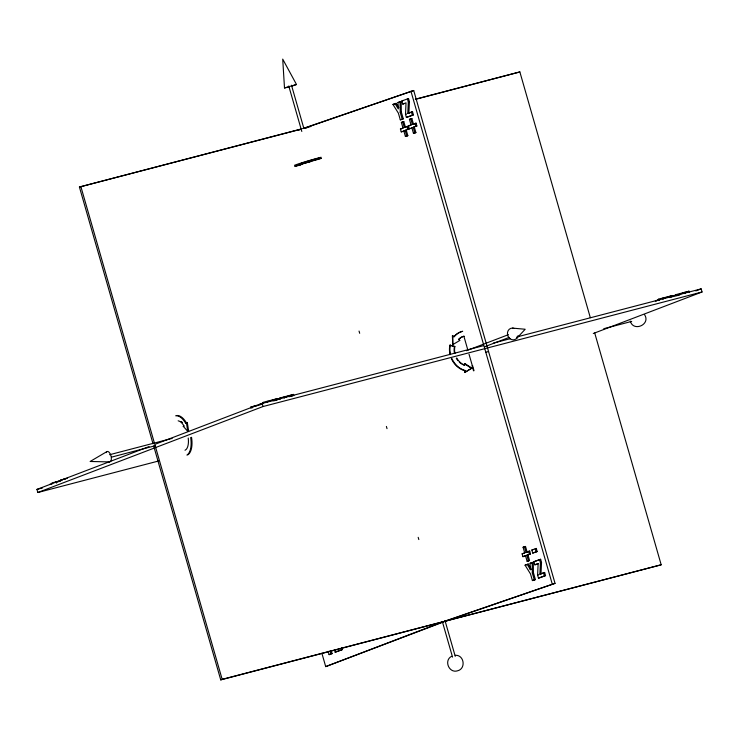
<?xml version="1.0" encoding="UTF-8"?>
<svg xmlns="http://www.w3.org/2000/svg" width="739" height="739" viewBox="0 0 739 739"><rect width="100%" height="100%" fill="white"/><g stroke="black" fill="none" stroke-linecap="round" stroke-linejoin="round"><path stroke-width="1.11" d="M407.789 113.418L412.528 111.737L413.424 114.868L406.385 117.427L405.508 114.351L406.025 102.832L402.764 104.079L401.859 100.957L408.519 98.546L409.415 101.668L408.889 113.132L407.789 113.418L408.325 101.954L407.42 98.832L408.519 98.546M539.904 574.157L544.643 572.476L545.539 575.607L538.5 578.166L537.613 575.09L538.14 563.571L534.87 564.818L533.974 561.695L540.634 559.284L541.53 562.416L540.994 573.87L539.904 574.157L540.431 562.702L539.535 559.571M175.642 415.798A20.526 9.598 75.4 0 1 185.471 422.902L185.757 423.456L187.29 422.468L188.639 431.096L187.761 431.327L183.272 426.338L183.863 425.655L182.265 423.493A15.353 7.178 75.4 0 0 178.154 420.824M185.757 423.456L187.29 422.468M516.764 338.277L525.189 329.252L512.524 328.107M284.497 87.959L296.487 84.495L282.714 59.111L284.497 87.959L289.226 86.879M296.487 84.495L292.33 85.983M458.919 339.016L460.415 337.769A15.353 13.551 69.1 0 1 463.667 336.374M630.302 321.086C633.221 332.236 650.883 324.633 644.657 314.814M451.594 656.324C443.548 660.352 449.063 673.672 457.617 670.79C466.207 668.73 464.212 654.615 455.215 655.299M185.009 450.263L186.32 449.312A15.353 7.178 75.4 0 0 188.233 438.033M462.697 331.229A20.526 18.124 69.1 0 0 454.67 336.162L454.328 336.679L452.388 335.885L452.785 344.642L459.954 340.346L458.614 339.478L460.868 337.594A15.353 13.551 69.1 0 1 464.12 336.199M464.702 372.419L465.071 370.424L464.619 370.59L464.702 372.419L471.861 368.124L464.757 363.486L464.378 365.306L464.757 363.486M465.154 372.253L471.861 368.124M107.109 451.483L90.14 461.478L109.418 461.903M294.584 166.358L294.806 166.266A20.526 0.933 -16 0 1 321.373 158.238L319.858 158.82M153.056 443.843L79.415 187.032L301.401 128.937M297.882 130.415L301.096 129.186L79.415 187.032M401.397 119.552L400.298 119.838L398.395 113.196L392.963 104.448L396.206 103.34L398.829 107.755M395.106 103.626L398.256 108.929L397.988 102.527L401.166 101.446L401.314 111.986L403.282 118.84L400.298 119.838M396.206 103.34L392.963 104.448M401.166 101.446L397.988 102.527M408.889 113.132L412.528 111.737M590.322 317.678L519.859 71.932L416.149 99.165M406.385 117.427L413.424 114.868M402.995 128.041L401.388 122.443L402.718 121.935L403.817 121.649L405.415 127.247L404.325 127.533L402.718 121.935M410.385 128.475L409.286 128.762L408.473 125.926L411.05 124.937L409.443 119.339L411.872 118.545L413.471 124.143L412.38 124.429L410.773 118.831M403.817 121.649L401.388 122.443M411.872 118.545L409.443 119.339M412.38 124.429L416.048 123.164L416.87 125.999L413.193 127.274L414.801 132.872L413.471 133.38L411.863 127.782M402.33 131.579L401.231 131.865L400.418 129.02L403.235 128.078M404.325 127.533L407.993 126.267L408.815 129.103L405.138 130.378L406.736 135.967L405.415 136.475L403.808 130.886L404.907 130.6L401.231 131.865M411.29 124.983L408.473 125.926M413.471 124.143L416.048 123.164M409.286 128.762L412.103 127.819M405.138 130.378L406.238 130.092L407.836 135.68L405.415 136.475M413.193 127.274L414.293 126.988L415.891 132.586L413.471 133.38M251.14 408.334L250.789 407.097L257.107 405.295M158.488 461.025L37.837 492.507L36.95 489.403L149.066 446.596M263.841 402.69L154.793 444.407L222.162 679.344L220.739 679.889L153.675 445.986M255.842 406.09L261.412 404.325M37.837 492.507L263.029 406.533L702.05 291.979L701.163 288.875L516.838 336.966M450.069 354.665A20.526 18.124 69.1 0 1 449.866 345.233L454.864 346.545A15.353 13.551 69.1 0 0 454.965 353.408M452.785 344.642L452.841 335.709M449.866 345.233L454.864 346.545M466.448 350.702L508.441 334.665M484.451 346.831L509.217 337.372M695.796 290.926L701.163 288.875M593.288 333.501L702.05 291.979M525.743 555.728L522.926 556.67L522.113 553.834L524.69 552.846L523.083 547.248L525.512 546.463L527.119 552.051L526.02 552.338L524.413 546.749L525.512 546.463M526.02 552.338L529.697 551.072L530.51 553.908L526.833 555.183L528.44 560.781L527.11 561.289L525.503 555.691L522.926 556.67M531.849 550.01L536.283 548.449L537.161 551.516L532.727 553.077L531.849 550.01L532.948 549.724M524.93 552.892L522.113 553.834M527.119 552.051L529.697 551.072M526.833 555.183L530.51 553.908M532.727 553.077L537.161 551.516M527.932 554.897L529.54 560.495L527.11 561.289M531.47 569.381L530.371 569.667L530.103 563.266L533.281 562.185L533.429 572.725L535.396 579.579L532.413 580.577L530.51 573.935L525.078 565.187L528.32 564.079L530.944 568.494M540.634 559.284L533.974 561.695M528.32 564.079L525.078 565.187M538.417 563.598L534.87 564.818M334.582 650.163L335.173 652.204L342.212 649.655L341.621 647.567M328.134 651.299L329.086 654.625L332.07 653.618L331.229 650.68M342.212 649.655L335.173 652.204M540.994 573.87L544.643 572.476M532.413 580.577L535.396 579.579M538.5 578.166L545.539 575.607M321.89 653.294L325.705 666.606L442.421 622.044M594.71 332.956L661.183 564.79L220.739 679.889M299.341 163.975L299.628 164.963L301.42 164.326A15.353 0.693 -16 0 1 319.1 159.107M302.51 128.651L413.711 90.5L555.035 583.357L446.605 620.778L325.705 666.606M413.711 90.5L305.281 127.921L310.833 126.471M443.834 621.499L555.035 583.357M300.145 163.809L300.912 163.55L301.198 164.529L295.461 166.487M274.224 400.778L277.356 399.956L277.005 398.727L263.158 402.339L263.509 403.568M61.633 480.415L51.97 482.936M267.416 401.767L277.005 398.727M293.845 395.651L293.494 394.423L279.85 397.988L280.201 399.217M277.494 399.448L280.608 398.46M56.229 482.364L60.487 481.015M662.92 298.556L672.508 295.517L672.859 296.745M671.963 296.561L676.12 295.249M689.358 292.441L688.997 291.212L675.354 294.778L675.705 296.006L679.778 294.944L679.427 293.716M276.488 399.531L280.783 398.182L279.85 397.988M293.494 394.423L285.226 397.028L286.187 397.24M671.991 296.321L676.287 294.972L675.354 294.778M680.73 293.817L688.997 291.212M299.628 164.963L301.198 164.529M401.859 100.957L402.958 100.67M415.346 99.202L519.859 71.932M304.967 128.18L308.302 127.302M408.325 101.954L409.415 101.668M402.764 104.079L403.854 103.793M403.282 118.84L402.182 119.127L400.215 112.273L401.314 111.986M405.508 114.351L406.598 114.065M407.993 126.267L406.903 126.554L407.716 129.39L408.815 129.103M400.418 129.02L401.517 128.734M416.87 125.999L415.771 126.286L414.958 123.45M414.801 132.872L415.891 132.586M406.736 135.967L407.836 135.68M299.092 164.612L311.128 161.471M659.022 300.357L658.661 299.129L662.707 298.066L663.059 299.304M672.508 295.517L662.707 298.066M483.324 345.713L262.142 403.429L263.029 406.533M493.375 343.09L510.132 338.721M260.71 403.882L262.548 403.402M659.881 299.711L656.214 300.671L659.345 299.48L658.661 299.129M259.666 404.316L262.253 403.642L259.703 404.621L261.708 404.094M655.327 301.087L657.054 300.634M290.658 396.483L292.783 395.928M669.728 297.558L671.816 297.013M250.789 407.097L255.814 405.785M253.255 406.764L254.983 406.311M183.272 426.338L184.15 426.117M485.791 352.244L488.562 351.524M109.612 454.716L172.122 438.403M111.506 457.136L155.042 445.774M603.781 328.689L631.697 321.41M67.341 478.216L60.515 480.165L65.937 478.743M49.522 484.479L52.275 483.759M36.95 489.403L42.539 487.943M523.083 547.248L524.182 546.962M536.283 548.449L535.193 548.735L536.071 551.802M528.44 560.781L529.54 560.495M530.103 563.266L531.202 562.979M540.431 562.702L541.53 562.416M534.297 579.866L532.329 573.011L533.429 572.725M537.613 575.09L538.713 574.803M222.162 679.344L442.726 621.795M444.758 621.259L661.183 564.79M332.07 653.618L330.97 653.904L330.13 650.967M329.086 654.625L330.185 654.338M465.071 370.424L464.462 370.313A20.526 18.124 69.1 0 1 451.889 358.563M464.619 370.59L464.009 370.479A20.526 18.124 69.1 0 1 451.437 358.729M464.831 365.131L462.051 363.791A15.353 13.551 69.1 0 1 456.757 358.073M462.522 364.41L464.378 365.306M452.388 335.885L453.875 336.855L454.217 336.337A20.526 18.124 69.1 0 1 462.244 331.405M465.265 364.29L470.595 367.763M527.221 564.365L530.371 569.667M186.634 423.225L186.348 422.671A20.526 9.598 75.4 0 0 176.519 415.567M684.748 292.321L685.108 293.549M410.939 91.22L552.264 584.078M411.429 112.023L412.325 115.155M543.544 572.762L544.44 575.893M528.597 551.359L529.41 554.195M463.898 336.291L467.824 349.981M469.025 354.193L472.35 365.777M291.48 85.207L303.877 128.457M445.072 620.843L455.242 656.324M288.764 85.992L301.808 131.459M359.043 331.072L359.681 333.289M386.395 426.44L387.024 428.657M418.191 537.336L418.828 539.562M442.356 621.619L452.536 657.11M289.245 395.531L289.596 396.76M283.915 396.926L284.275 398.155M272.82 399.817L273.181 401.046M267.204 401.277L267.555 402.515M252.082 406.607L252.442 407.836M80.837 186.487L154.479 443.298M56.016 481.883L56.367 483.112M186.413 422.69L187.761 431.327M532.182 562.471L532.329 573.011M400.067 101.733L400.215 112.273M294.519 165.277A20.526 0.933 -16 0 1 321.086 157.259M301.142 163.337A15.353 0.693 -16 0 1 304.08 162.377M304.902 162.118A15.353 0.693 -16 0 1 311.35 160.178M312.311 159.901A15.353 0.693 -16 0 1 318.814 158.118M461.598 363.967A15.353 13.551 69.1 0 1 459.325 362.156M457.995 360.715A15.353 13.551 69.1 0 1 456.305 358.249M454.328 352.595A15.353 13.551 69.1 0 1 454.411 346.711M450.513 354.498A20.526 18.124 69.1 0 1 450.31 345.058M181.083 421.452A15.353 7.178 75.4 0 1 182.468 422.56M190.662 437.516A20.526 9.598 75.4 0 1 186.912 455.076M191.54 437.285A20.526 9.598 75.4 0 1 187.789 454.845M518.03 335.691A5.958 5.265 69.1 0 1 511.665 339.607A5.958 5.265 69.1 0 1 507.554 332.273A5.958 5.265 69.1 0 1 513.919 328.356M106.12 452.628A5.395 2.522 75.4 0 1 110.961 455.76A5.395 2.522 75.4 0 1 108.698 461.607M472.572 365.694L472.129 365.86L473.551 370.83L474.004 370.664L472.572 365.694"/></g></svg>
